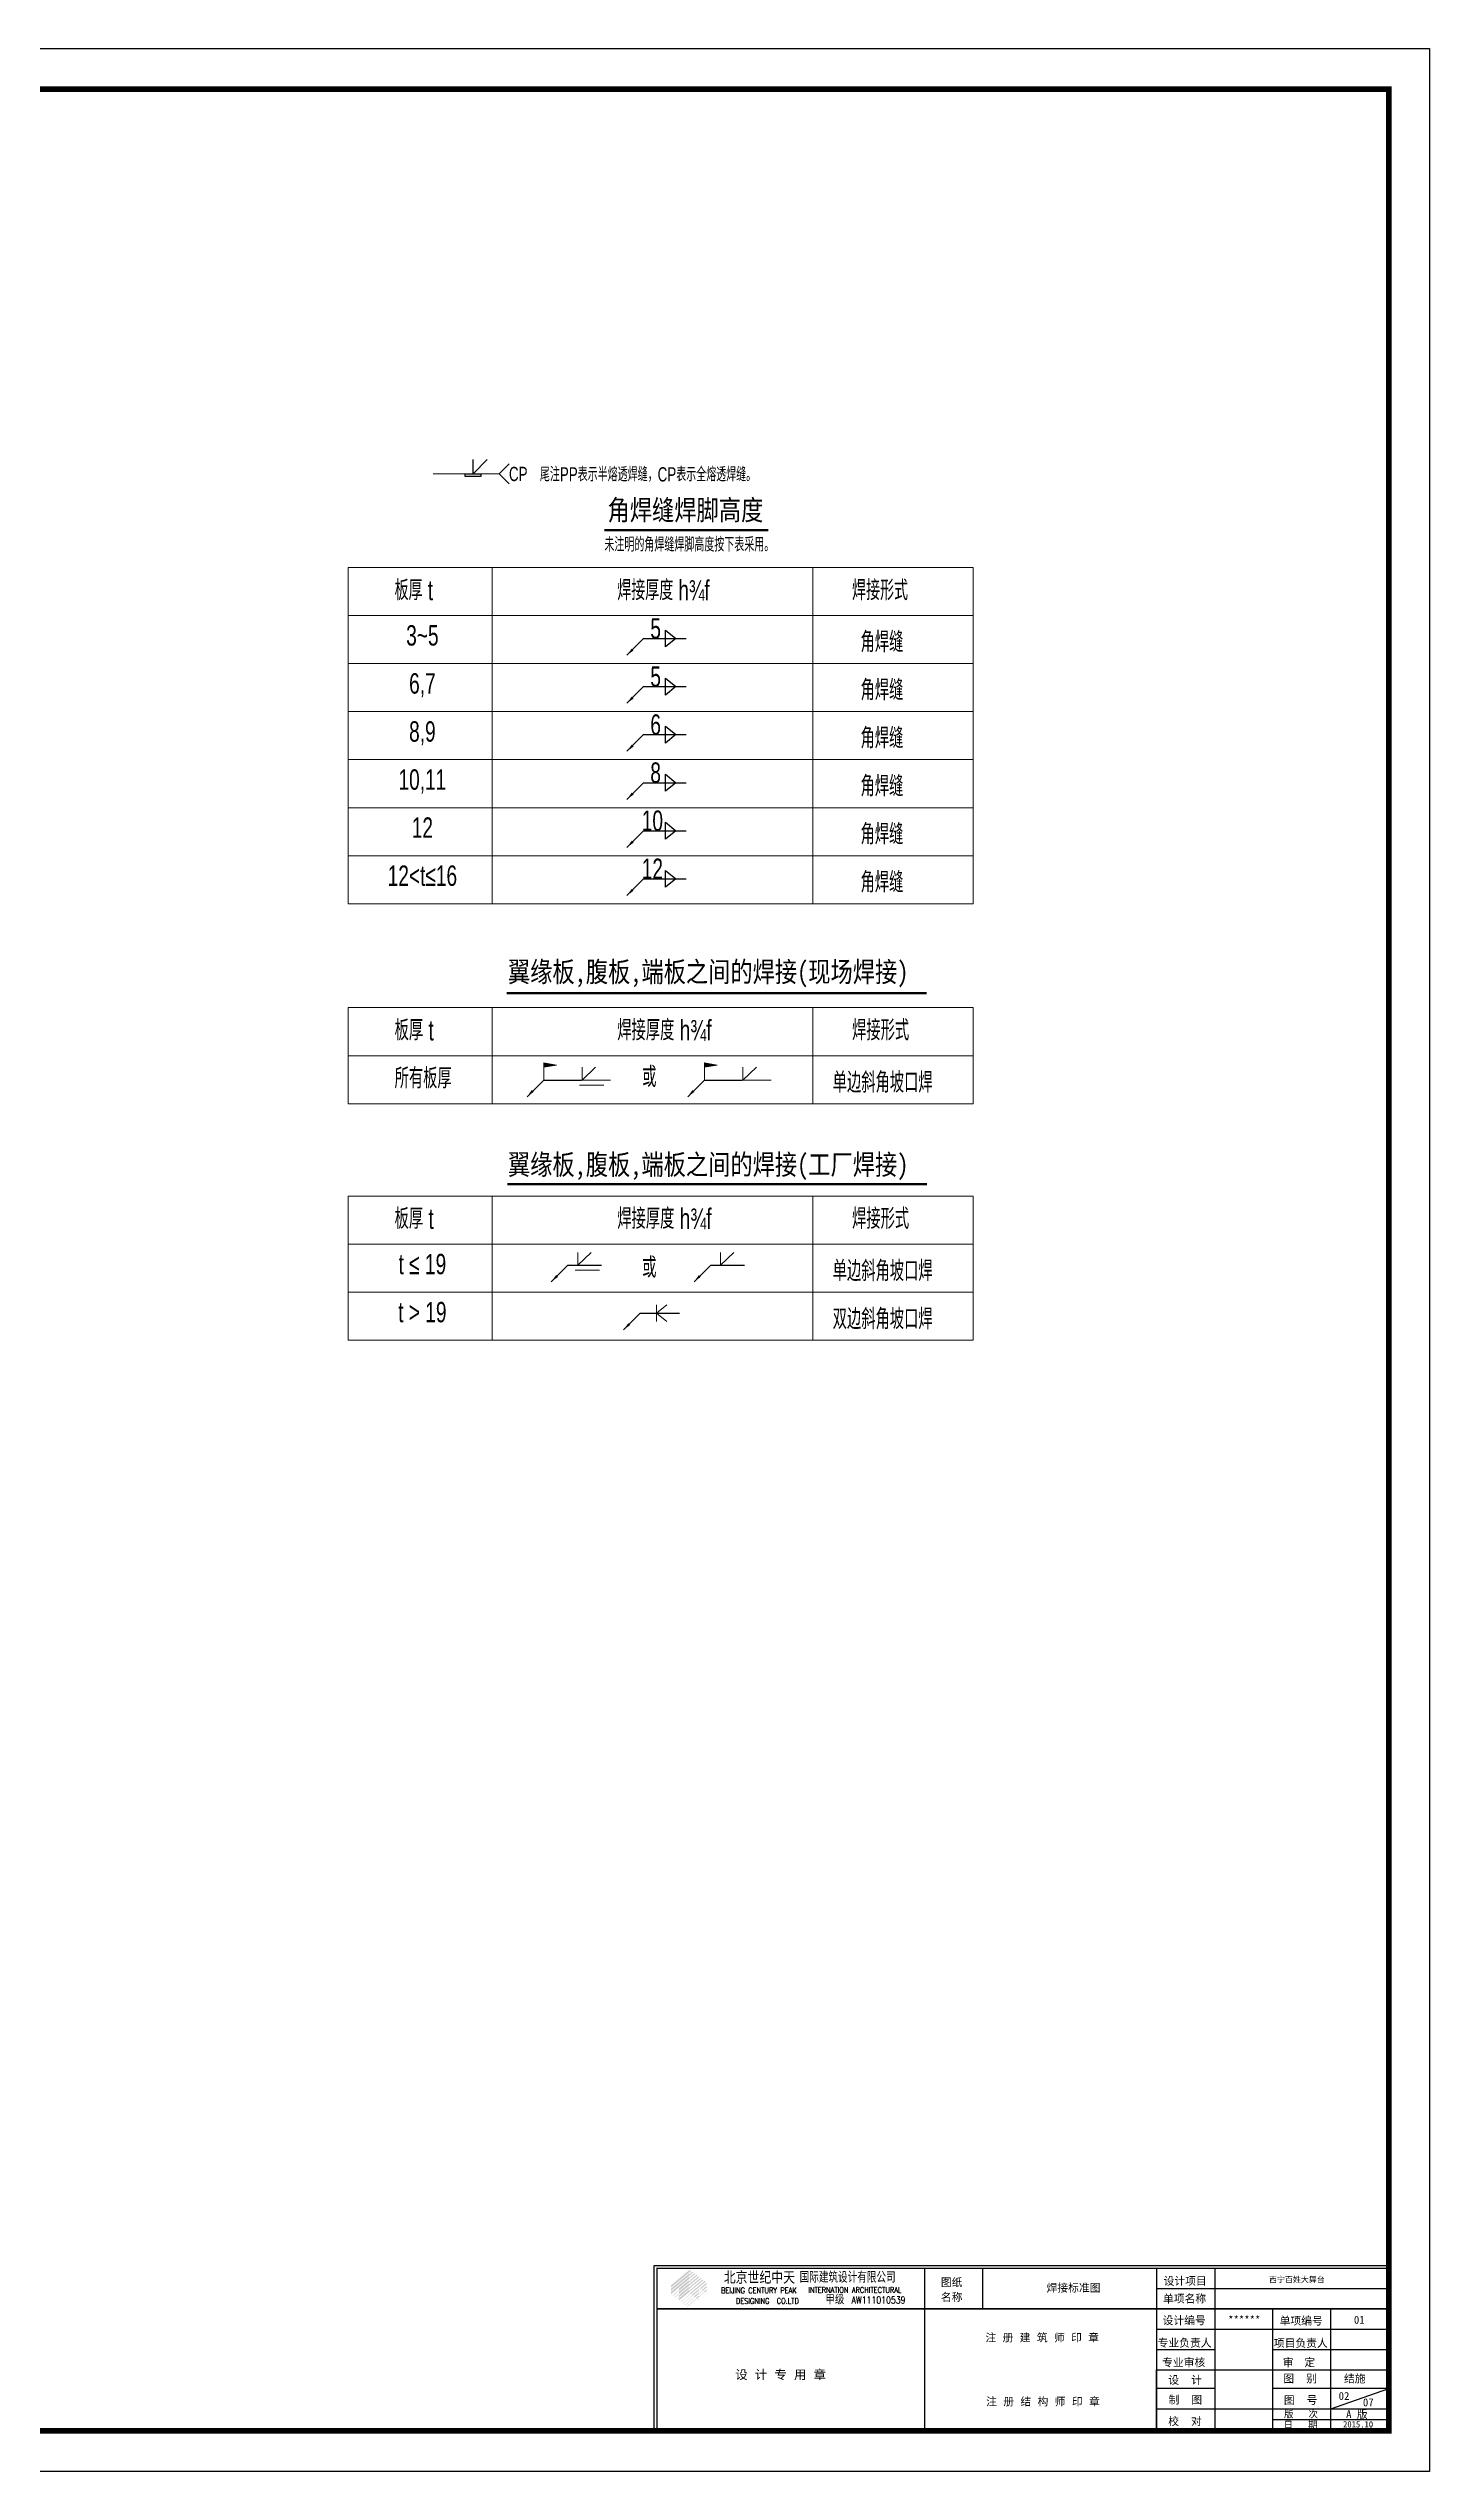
# Model space of a CAD drawing. Header units: millimetres. Extents: x -5285 to 713586, y 0 to 59400.
# Drawn here: x 228513 to 262372, y 0 to 59400 of the extents above; entities that cross this region are included whole.
import ezdxf
from ezdxf.enums import TextEntityAlignment as Align

# ---------------------------------------------------------------- set-up
doc = ezdxf.new("R2010")
doc.units = ezdxf.units.MM
doc.header["$LTSCALE"] = 1000
doc.layers.get('0').update_dxf_attribs({"lineweight": 15})
for name, color, linetype in [('A_FG', 130, 'Continuous'), ('PUB_TITLE', 4, 'Continuous'), ('PUB_WALL', 255, 'Continuous')]:
    doc.layers.add(name, color=color, linetype=linetype)
for name, color, linetype, lineweight in [('Dim', 7, 'Continuous', 15), ('TD-DIM', 7, 'Continuous', 15), ('TEXT', 2, 'Continuous', 15), ('X-DIM', 251, 'Continuous', 18)]:
    doc.layers.add(name, color=color, linetype=linetype, lineweight=lineweight)
doc.styles.add('-黑体', font='simhei.ttf', dxfattribs={"width": 0.8})
doc.styles.add('CC', font='simplex', dxfattribs={"bigfont": 'hztxt'})
doc.styles.add('S1', font='simplex', dxfattribs={"width": 0.8, "height": 800})
doc.styles.add('T&D', font='haiwenrs.shx', dxfattribs={"width": 0.7, "bigfont": 'hztxt.shx'})
doc.styles.add('TITLE', font='simhei.ttf', dxfattribs={"width": 0.8})
doc.styles.add('TK', font='complex.shx', dxfattribs={"width": 0.75, "bigfont": 'hztxt.shx'})
doc.styles.add('图框', font='simhei.ttf')
doc.dimstyles.new('T&D100', dxfattribs={"dimscale": 100, "dimtxt": 3, "dimasz": 2, "dimexe": 1, "dimexo": 3, "dimtad": 1, "dimdec": 0, "dimzin": 0, "dimdsep": 46, "dimtxsty": 'T&D', "dimblk": 'ARCHTICK', "dimcen": 0.09, "dimclrt": 2, "dimadec": 0, "dimazin": 0, "dimtfac": 1, "dimtdec": 0, "dimtix": 1, "dimtmove": 2, "dimatfit": 0, "dimfxl": 1, "dimtolj": 1, "dimtzin": 0, "dimarcsym": 0})

# ---------------------------------------------------------------- blocks, each defined once
blk = doc.blocks.new('_ArchTick')
at = {"color": 0, "linetype": 'ByBlock', "const_width": 0.25}
blk.add_lwpolyline([(-0.35, -0.35), (0.35, 0.35)], dxfattribs=at)
blk = doc.blocks.new('A$C6C48201D')
at = {"layer": 'A_FG'}
h = blk.add_hatch(color=256, dxfattribs=at)
h.paths.add_polyline_path([(98259, -82250), (98259, -82331), (99002, -81715), (98963, -81685), (98913, -81731), (98913, -81707)])
h.paths.add_polyline_path([(99077, -81773), (99042, -81746), (98918, -81853), (98916, -81826), (98260, -82369), (98260, -82450)])
h.paths.add_polyline_path([(98260, -82487), (98261, -82572), (99151, -81830), (99116, -81803), (98915, -81978), (98913, -81947)])
h.paths.add_polyline_path([(99229, -81890), (99194, -81863), (98920, -82104), (98918, -82062), (98552, -82368), (98552, -82430), (98316, -82626), (98331, -82639)])
h.paths.add_polyline_path([(99304, -81948), (99268, -81920), (98922, -82209), (98919, -82187), (98552, -82490), (98552, -82552), (98391, -82684), (98406, -82696)])
h.paths.add_polyline_path([(98552, -82616), (98552, -82676), (98465, -82741), (98481, -82753), (99377, -82005), (99344, -81979), (98920, -82333), (98918, -82308)])
h.paths.add_polyline_path([(99452, -82063), (99419, -82037), (98920, -82458), (98916, -82427), (98552, -82729), (98552, -82809)])
h.paths.add_polyline_path([(98952, -82546), (98970, -82568), (98617, -82858), (98630, -82868), (99531, -82123), (99494, -82095)])
h.paths.add_polyline_path([(99567, -82214), (99567, -82156), (99324, -82359), (99340, -82380), (99289, -82423), (99284, -82389), (99027, -82601), (99044, -82625), (98690, -82914), (98704, -82925)])
h.paths.add_polyline_path([(99566, -82332), (99566, -82275), (99395, -82418), (99412, -82441), (99286, -82544), (99284, -82512), (99100, -82659), (99121, -82684), (98767, -82973), (98781, -82984)])
h.paths.add_polyline_path([(99171, -82718), (99196, -82736), (98840, -83029), (98856, -83042), (99566, -82446), (99566, -82395), (99469, -82474), (99488, -82495), (99287, -82663), (99286, -82627)])
h.paths.add_polyline_path([(99270, -82760), (99256, -82761), (99253, -82791), (99280, -82793), (99286, -82792), (99288, -82751), (99271, -82750)], flags=17)
h.paths.add_polyline_path([(99568, -82519), (99558, -82513), (99541, -82534), (99558, -82557), (99570, -82537)])
at = {"layer": 'PUB_TITLE'}
for p, q in [((109714, -81626), (109714, -83119)), ((118249, -81626), (118249, -87600)), ((116115, -82372), (124650, -82372)), ((116115, -83119), (124650, -83119)), ((120383, -87600), (120383, -83119)), ((122517, -87600), (122517, -83119)), ((116115, -83866), (124650, -83866)), ((116115, -84613), (118249, -84613)), ((120383, -84613), (124650, -84613)), ((116115, -87600), (116115, -85360)), ((116115, -85360), (124650, -85360)), ((118249, -86047), (116115, -86047)), ((124650, -86047), (120383, -86047)), ((116115, -86794), (124650, -86794)), ((124650, -87197), (120383, -87197))]:
    blk.add_line(p, q, dxfattribs=at)
blk.add_lwpolyline([(0, -89100), (0, 0), (126150, 0), (126150, -89100)], close=True, dxfattribs=at)
at = {"layer": 'PUB_TITLE', "const_width": 210}
blk.add_lwpolyline([(3750, -87600), (124650, -87600), (124650, -1500), (3750, -1500)], close=True, dxfattribs=at)
at = {"layer": 'PUB_TITLE'}
blk.add_lwpolyline([(97632, -87600), (97632, -81519), (124650, -81519)], dxfattribs=at)
at = {"layer": 'PUB_TITLE', "const_width": 53.3}
for points in [[(97739, -87600), (97739, -81626), (124650, -81626)], [(107581, -87600), (107581, -81626)], [(109714, -83119), (109714, -81626)], [(116115, -87600), (116115, -81626)], [(97739, -83119), (116115, -83119)], [(116115, -83119), (124650, -83119)]]:
    blk.add_lwpolyline(points, dxfattribs=at)
at = {"layer": 'PUB_WALL'}
blk.add_line((122517, -86794), (124650, -86047), dxfattribs=at)
for s, height, style, width, p in [('北京世纪中天', 400.1, '-黑体', 0.8, (100197, -82154)), ('国际建筑设计有限公司', 360.1, '-黑体', 0.7, (102987, -82118)), ('BEIJING CENTURY PEAK', 213.37, 'TK', 0.75, (100099, -82547)), (' DESIGNING ', 213.37, 'TK', 0.75, (100519, -82936)), ('CO.LTD', 213.4, 'TK', 0.75, (102143, -82933)), ('INTERNATION ARCHITECTURAL', 213.37, 'TK', 0.75, (103304, -82531)), ('AW111010539', 260.86, 'S1', 0.8, (104894, -82921))]:
    blk.add_text(s, height=height, dxfattribs=dict(style=style, width=width)).set_placement(p)
at = {"color": 1, "style": '图框'}
for s, height, p in [('图纸', 290.5, (108180, -82287)), ('设计项目', 290.5, (116371, -82238)), ('名称', 290.5, (108180, -82832)), ('单项名称', 290.5, (116351, -82889)), ('设计编号', 290.5, (116335, -83687)), ('单项编号', 290.5, (120637, -83701)), ('专业负责人', 290.5, (116152, -84513)), ('项目负责人', 290.5, (120426, -84522)), ('专业审核', 290.5, (116317, -85232)), ('审  定', 290.5, (120756, -85231)), ('图', 290, (120774, -85824)), ('别', 290, (121614, -85824)), ('设', 290, (116544, -85880)), ('制', 290, (116554, -86606)), ('计', 290, (117384, -85880)), ('图', 290, (117394, -86606)), ('图', 290, (120792, -86616)), ('号', 290, (121632, -86616)), ('校', 290, (116540, -87397)), ('对', 290, (117380, -87397)), ('版', 249, (120799, -87116)), ('日', 249, (120782, -87504)), ('期', 249, (121683, -87504)), ('次', 249, (121699, -87116))]:
    blk.add_text(s, height=height, dxfattribs=at).set_placement(p)
for s, height, style, p in [('西宁百姓大舞台', 209.1, '图框', (120247, -82145)), ('甲级', 304.3, 'CC', (103931, -82944)), ('******', 290.5, '图框', (118744, -83666)), ('01', 290.5, '图框', (123369, -83666)), ('结施', 290.5, '图框', (123002, -85827)), ('07', 290.5, '图框', (123700, -86702)), ('2015.10', 232.4, '图框', (122969, -87479)), ('A 版', 290.5, '图框', (123082, -87137))]:
    blk.add_text(s, height=height, dxfattribs=dict(style=style)).set_placement(p)
at = {"color": 6, "style": '图框'}
for s, height, p in [('注', 290, (109819, -84320)), ('册', 290, (110449, -84320)), ('建', 290, (111079, -84320)), ('筑', 290, (111709, -84320)), ('师', 290, (112339, -84320)), ('印', 290, (112970, -84320)), ('章', 290, (113600, -84320)), ('设', 332, (100620, -85700)), ('计', 332, (101340, -85700)), ('专', 332, (102060, -85700)), ('用', 332, (102781, -85700)), ('章', 332, (103501, -85700)), ('注', 290, (109845, -86672)), ('册', 290, (110476, -86672)), ('结', 290, (111106, -86672)), ('构', 290, (111736, -86672)), ('师', 290, (112366, -86672)), ('印', 290, (112996, -86672)), ('章', 290, (113627, -86672))]:
    blk.add_text(s, height=height, dxfattribs=at).set_placement(p)

msp = doc.modelspace()

# ---------------------------------------------------------------- linework, layer by layer
at = {"layer": 'Dim'}
for p, q in [((239392.5, 46678.3), (239392.5, 38431.3)), ((247249.4, 46678.3), (247249.4, 38431.3)), ((235860.7, 45500.2), (251179.2, 45500.2)), ((235860.7, 44322), (251179.2, 44322)), ((235860.7, 43143.9), (251179.2, 43143.9)), ((235860.7, 41965.7), (251179.2, 41965.7)), ((235860.7, 40787.6), (251179.2, 40787.6)), ((235860.7, 39609.5), (251179.2, 39609.5)), ((239392.5, 35887), (239392.5, 33530.7)), ((247249.4, 35887), (247249.4, 33530.7)), ((235860.7, 34708.8), (251179.2, 34708.8)), ((240654.2, 34112.2), (242293.8, 34112.2)), ((244595, 34112.2), (246234.5, 34112.2)), ((245658.2, 34112.2), (246234.5, 34112.2)), ((239392.5, 31266.6), (239392.5, 27732.2)), ((247249.4, 31266.6), (247249.4, 27732.2)), ((235860.7, 30088.5), (251179.2, 30088.5)), ((235860.7, 28910.3), (251179.2, 28910.3))]:
    msp.add_line(p, q, dxfattribs=at)
at = {"layer": 'TEXT'}
for p, q in [((241533.2, 33988.4), (242130.5, 33988.4)), ((241717.4, 34112.2), (242293.8, 34112.2)), ((241423.4, 29451.9), (242020.7, 29451.9)), ((243421.5, 28397.6), (243671.1, 28604.9)), ((243421.5, 28190.2), (243421.5, 28604.9)), ((243421.5, 28397.6), (243671.1, 28190.2))]:
    msp.add_line(p, q, dxfattribs=at)
at = {"layer": 'TEXT', "const_width": 60}
for points in [[(242142, 47590.8), (246164.6, 47590.8)], [(239745.4, 36242.4), (250043.4, 36242.4)], [(239762.3, 31560.2), (250048.1, 31560.2)]]:
    msp.add_lwpolyline(points, dxfattribs=at)
at = {"layer": 'TEXT'}
for points in [[(251179.2, 38431.3), (235860.7, 38431.3), (235860.7, 46678.3), (251179.2, 46678.3)], [(251179.2, 33530.7), (235860.7, 33530.7), (235860.7, 35887), (251179.2, 35887)], [(251179.2, 27732.2), (235860.7, 27732.2), (235860.7, 31266.6), (251179.2, 31266.6)]]:
    msp.add_lwpolyline(points, close=True, dxfattribs=at)
at = {"layer": 'TEXT', "lineweight": 30}
for points in [[(243644.1, 44727.3), (243644.1, 45142), (243893.6, 44934.7)], [(243644.1, 43549.2), (243644.1, 43963.9), (243893.6, 43756.5)], [(243644.1, 42371), (243644.1, 42785.7), (243893.6, 42578.4)], [(243644.1, 41192.9), (243644.1, 41607.6), (243893.6, 41400.2)], [(243644.1, 40014.7), (243644.1, 40429.4), (243893.6, 40222.1)], [(243644.1, 38836.6), (243644.1, 39251.3), (243893.6, 39044)]]:
    msp.add_lwpolyline(points, close=True, dxfattribs=at)
at = {"layer": 'TEXT'}
for points in [[(240654.2, 34530.8), (240968.2, 34478.4), (240654.2, 34426.1), (240654.2, 34112.2), (240654.2, 34530.8)], [(240968.2, 34478.4), (240924.2, 34478.4), (240661.5, 34522.2), (240654.2, 34530.8), (240661.5, 34522.2), (240661.5, 34434.6), (240654.2, 34426.1), (240661.5, 34434.6), (240924.2, 34478.4), (240866.3, 34478.4), (240671, 34511), (240661.5, 34522.2), (240671, 34511), (240671, 34445.9), (240661.5, 34434.6), (240671, 34445.9), (240866.3, 34478.4), (240808.5, 34478.4), (240680.5, 34499.8), (240671, 34511), (240680.5, 34499.8), (240680.5, 34457.1), (240671, 34445.9), (240680.5, 34457.1), (240808.5, 34478.4), (240750.6, 34478.4), (240690, 34488.5), (240680.5, 34499.8), (240690, 34488.5), (240690, 34468.4), (240680.5, 34457.1), (240690, 34468.4), (240750.6, 34478.4), (240690, 34488.5), (240699.8, 34480.2), (240691.1, 34469), (240698.9, 34478.6), (240739.4, 34478.6), (240698.9, 34481.8), (240704.1, 34479.4)], [(244595, 34530.8), (244909, 34478.4), (244595, 34426.1), (244595, 34112.2), (244595, 34530.8)], [(244909, 34478.4), (244865, 34478.4), (244602.3, 34522.2), (244595, 34530.8), (244602.3, 34522.2), (244602.3, 34434.6), (244595, 34426.1), (244602.3, 34434.6), (244865, 34478.4), (244807.1, 34478.4), (244611.8, 34511), (244602.3, 34522.2), (244611.8, 34511), (244611.8, 34445.9), (244602.3, 34434.6), (244611.8, 34445.9), (244807.1, 34478.4), (244749.2, 34478.4), (244621.3, 34499.8), (244611.8, 34511), (244621.3, 34499.8), (244621.3, 34457.1), (244611.8, 34445.9), (244621.3, 34457.1), (244749.2, 34478.4), (244691.4, 34478.4), (244630.8, 34488.5), (244621.3, 34499.8), (244630.8, 34488.5), (244630.8, 34468.4), (244621.3, 34457.1), (244630.8, 34468.4), (244691.4, 34478.4), (244630.8, 34488.5), (244640.5, 34480.2), (244631.9, 34469), (244639.7, 34478.6), (244680.2, 34478.6), (244639.7, 34481.8), (244644.9, 34479.4)], [(241597.2, 34423.3), (241597.2, 34112.2), (241928.1, 34423.3)], [(245538, 34423.3), (245538, 34112.2), (245868.9, 34423.3)], [(241487.4, 29886.8), (241487.4, 29575.7), (241818.3, 29886.8)], [(244988.3, 29886.8), (244988.3, 29575.7), (245319.1, 29886.8)]]:
    msp.add_lwpolyline(points, dxfattribs=at)
at = {"layer": 'X-DIM', "lineweight": 30}
for q in [(239271.2, 49322.7), (238921.2, 49322.7)]:
    msp.add_line((238921.2, 48972.7), q, dxfattribs=at)
at = {"layer": 'X-DIM'}
for p, q in [((237945.4, 48972.7), (239561.2, 48972.7)), ((239561.2, 48972.7), (239808.7, 49220.2)), ((239561.2, 48972.7), (239808.7, 48725.2))]:
    msp.add_line(p, q, dxfattribs=at)
at = {"layer": 'X-DIM', "lineweight": 30}
msp.add_lwpolyline([(238730.8, 48972.7), (239111.5, 48972.7), (239111.5, 48909.3), (238730.8, 48909.3)], close=True, dxfattribs=at)

# ---------------------------------------------------------------- block references
at = {"layer": 'TD-DIM', "ltscale": 0.5, "xscale": 0.6666666666666666, "yscale": 0.6666666666666666, "zscale": 0.6666666666666666}
msp.add_blockref('A$C6C48201D', (178271.7, 59400), dxfattribs=at)

# ---------------------------------------------------------------- texts
at = {"style": '图框'}
for s, p in [('焊接标准图', (252983, 4407.2)), ('02', (260143.6, 1755.1))]:
    msp.add_text(s, height=193.66, dxfattribs=at).set_placement(p)
at = {"layer": 'TEXT'}
for s, height, style, width, p in [('尾注PP表示半熔透焊缝，CP表示全熔透焊缝。', 350, 'T&D', 0.7, (240561, 48784.8)), ('角焊缝焊脚高度', 500, 'TITLE', 0.8, (242219.4, 47835.1)), ('未注明的角焊缝焊脚高度按下表采用。', 350, 'T&D', 0.7, (242141.9, 47066.2)), ('板厚 t', 490, 'T&D', 0.7, (236999, 45874.7)), ('焊接厚度 h%%190f', 490, 'T&D', 0.7, (242458.1, 45874.7)), ('焊接形式', 490, 'T&D', 0.7, (248213.9, 45874.7)), ('5', 500, 'T&D', 0.7, (243268.2, 44931.6)), ('角焊缝', 500, 'T&D', 0.7, (248421.6, 44600.5)), ('5', 500, 'T&D', 0.7, (243268.2, 43753.5)), ('角焊缝', 500, 'T&D', 0.7, (248421.6, 43422.3)), ('6', 500, 'T&D', 0.7, (243268.2, 42575.4)), ('角焊缝', 500, 'T&D', 0.7, (248421.6, 42244.2)), ('8', 500, 'T&D', 0.7, (243268.2, 41397.2)), ('角焊缝', 500, 'T&D', 0.7, (248421.6, 41066.1)), ('10', 500, 'T&D', 0.7, (243058.5, 40219.1)), ('角焊缝', 500, 'T&D', 0.7, (248421.6, 39887.9)), ('12', 500, 'T&D', 0.7, (243058.5, 39040.9)), ('角焊缝', 500, 'T&D', 0.7, (248421.6, 38709.8)), ('翼缘板,腹板,端板之间的焊接(现场焊接)', 500, 'TITLE', 0.8, (239777, 36515.3)), ('板厚 t', 500, 'T&D', 0.7, (236999, 35083.4)), ('焊接厚度 h¾f', 500, 'T&D', 0.7, (242458.1, 35083.4)), ('焊接形式', 500, 'T&D', 0.7, (248213.9, 35083.4)), ('所有板厚', 500, 'T&D', 0.7, (236999, 33905.2)), ('或', 500, 'T&D', 0.7, (243069, 33939.5)), ('单边斜角坡口焊', 500, 'T&D', 0.7, (247739.2, 33801.9)), ('翼缘板,腹板,端板之间的焊接(工厂焊接)', 500, 'TITLE', 0.8, (239777, 31790.5)), ('板厚 t', 500, 'T&D', 0.7, (236999, 30463)), ('焊接厚度 h%%190f', 500, 'T&D', 0.7, (242458.1, 30463)), ('焊接形式', 500, 'T&D', 0.7, (248213.9, 30463)), ('或', 500, 'T&D', 0.7, (243069, 29267.6)), ('单边斜角坡口焊', 500, 'T&D', 0.7, (247739.2, 29181.6)), ('双边斜角坡口焊', 500, 'T&D', 0.7, (247739.2, 28003.4))]:
    msp.add_text(s, height=height, dxfattribs=dict(at, style=style, width=width)).set_placement(p)
at = {"layer": 'TEXT', "style": 'T&D', "width": 0.7}
for s, p in [('3~5', (237680.2, 44762.5)), ('6,7', (237680.2, 43584.3)), ('8,9', (237680.2, 42406.2)), ('10,11', (237680.2, 41228)), ('12', (237680.2, 40049.9)), ('12<t≤16', (237680.2, 38871.8)), ('t ≤ 19', (237680.2, 29350.8)), ('t > 19', (237680.2, 28172.6))]:
    msp.add_text(s, height=500, dxfattribs=at).set_placement(p, align=Align.CENTER)
at = {"layer": 'X-DIM', "style": 'T&D', "width": 0.7}
msp.add_text('CP', height=350, dxfattribs=at).set_placement((239802.9, 48794))

# ---------------------------------------------------------------- leaders
at = {"layer": 'Dim'}
for points in [[(242695.1, 44526.3), (243103.5, 44934.7), (244148.3, 44934.7)], [(242695.1, 43348.1), (243103.5, 43756.5), (244148.3, 43756.5)], [(242695.1, 42170), (243103.5, 42578.4), (244148.3, 42578.4)], [(242695.1, 40991.9), (243103.5, 41400.2), (244148.3, 41400.2)], [(242695.1, 39813.7), (243103.5, 40222.1), (244148.3, 40222.1)], [(242695.1, 38635.6), (243103.5, 39044), (244148.3, 39044)], [(240245.8, 33703.8), (240654.2, 34112.2), (241579.1, 34112.2)], [(244186.6, 33703.8), (244595, 34112.2), (245519.9, 34112.2)], [(240840.4, 29167.3), (241248.7, 29575.7), (242073.4, 29575.7)], [(244341.2, 29167.3), (244749.6, 29575.7), (245574.3, 29575.7)], [(242612.3, 27989.2), (243020.7, 28397.6), (243980.5, 28397.6)]]:
    msp.add_leader(points, dimstyle='T&D100', dxfattribs=at)

doc.saveas('drawing.dxf')
